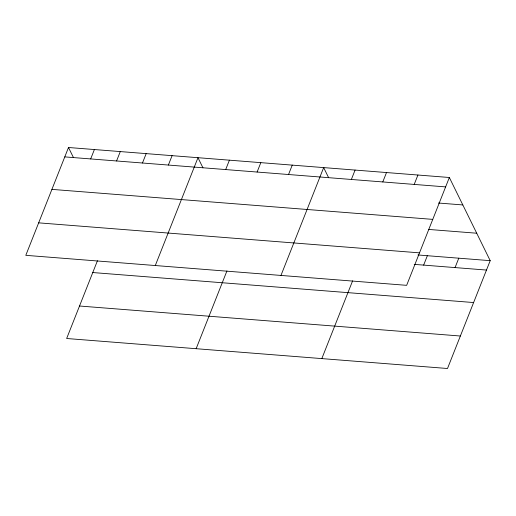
<?xml version="1.0" encoding="UTF-8"?>
<svg xmlns="http://www.w3.org/2000/svg" width="516" height="516" viewBox="0 0 516 516"><rect width="100%" height="100%" fill="white"/><g stroke="black" fill="none" stroke-linecap="round" stroke-linejoin="round"><path stroke-width="0.77" d="M68.499 147.499L25.8 255.336L406.647 285.335L449.346 177.498L68.499 147.499L73.466 157.606M90.674 158.928L94.396 149.537M116.571 160.973L120.293 151.575M97.447 260.728L66.654 338.502L447.501 368.501L490.2 260.664L449.346 177.498M142.468 163.011L146.189 153.613M168.371 165.049L172.086 155.658M155.29 265.534L197.983 157.696L202.949 167.81M225.685 169.564L229.407 160.173M257.103 172.041L260.825 162.65M196.145 348.7L226.937 270.932M288.528 174.518L292.243 165.12M280.968 275.434L323.667 167.597L328.634 177.71M351.364 179.465L355.085 170.074M382.788 181.942L386.503 172.55M321.823 358.601L352.615 280.833M414.206 184.418L417.928 175.021M423.642 265.108L427.358 255.717M455.06 267.585L458.782 258.187M64.777 156.89L445.624 186.895M438.477 203.027L462.826 204.942M51.916 189.378L432.763 219.377M428.802 229.446L476.72 233.219M38.661 222.847L419.508 252.853M417.934 254.969L490.2 260.664M414.213 264.366L486.478 270.062M92.77 272.545L473.617 302.544M79.516 306.014L460.369 336.019"/></g></svg>
